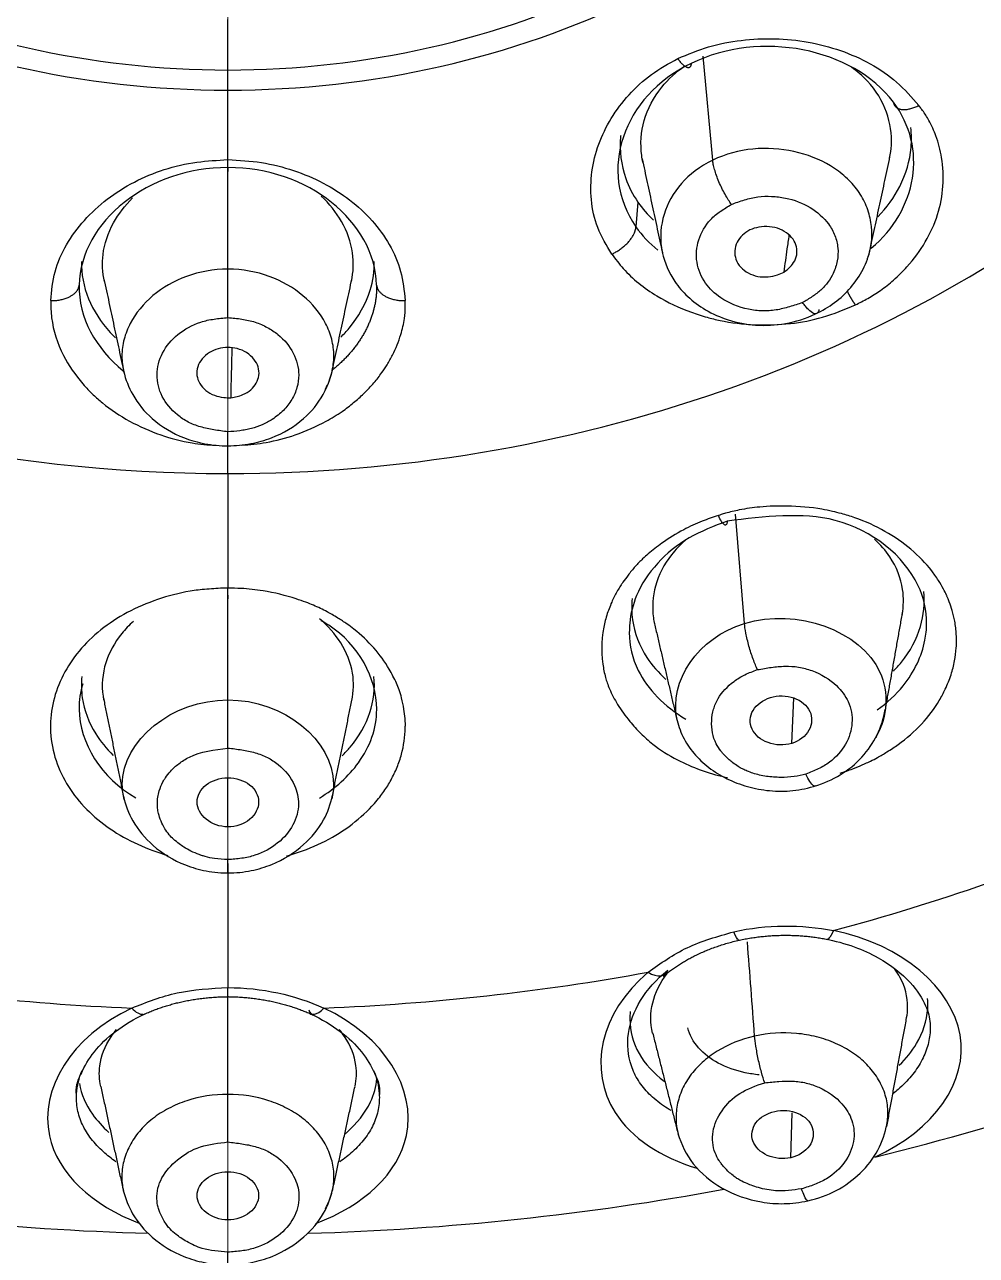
# Model space of a CAD drawing. Extents: x 0 to 1128, y 0 to 827.
# Drawn here: x 460.22 to 473.67, y 503.18 to 520.57 of the extents above; entities that cross this region are included whole.
import ezdxf

# ---------------------------------------------------------------- set-up
doc = ezdxf.new("R2010")
doc.units = 0
doc.header["$LTSCALE"] = 3
doc.header["$MEASUREMENT"] = 0
doc.linetypes.add('CENTER2', pattern=[28.575, 19.05, -3.175, 3.175, -3.175])
doc.layers.add('1', color=7, linetype='CONTINUOUS')
doc.layers.add('Cneter', color=1, linetype='CENTER2', lineweight=13)

msp = doc.modelspace()

# ---------------------------------------------------------------- linework, layer by layer
at = {"layer": '1', "color": 7, "linetype": 'Continuous'}
for p, q in [((463.091, 519.926), (463.091, 520.637)), ((469.944, 518.652), (469.808, 520.119)), ((463.091, 519.636), (463.091, 519.926)), ((463.091, 518.659), (463.091, 519.642)), ((463.091, 517.112), (463.091, 518.61)), ((468.887, 518.059), (468.858, 517.711)), ((463.091, 514.225), (463.091, 514.614)), ((463.091, 514.225), (463.091, 512.606)), ((470.393, 512.106), (470.264, 513.65)), ((463.091, 511.026), (463.091, 512.589)), ((471.061, 510.412), (471.093, 511.054)), ((463.091, 509.233), (463.091, 509.926)), ((463.091, 508.713), (463.091, 506.962)), ((471.048, 504.558), (471.065, 505.192)), ((463.091, 503.68), (463.091, 504.36))]:
    msp.add_line(p, q, dxfattribs=at)
for centre, major_axis, start_param, end_param in [((463.091, 532.806), (38.932, 0), 1.570796, 3.633743), ((463.091, 532.806), (38.932, 0), 5.765608, 7.853982), ((463.091, 532.736), (38.762, 0), 1.570796, 4.712389), ((463.091, 532.736), (38.762, 0), 4.712389, 7.853982), ((463.091, 532.712), (38.555, 0), 1.570796, 4.712389), ((463.091, 532.712), (38.555, 0), 4.712389, 7.853982), ((463.091, 532.712), (-37.7, 0), 4.712389, 7.319813), ((463.091, 532.712), (-37.7, 0), 2.104965, 4.712389), ((463.091, 529.512), (-18.228, 0), 4.712389, 7.853982), ((463.091, 529.292), (11.507, 0), 1.570796, 4.712389), ((463.091, 529.292), (11.507, 0), 4.712389, 7.853982), ((463.091, 529.077), (10.912, 0), 1.570796, 4.712389), ((463.091, 529.077), (10.912, 0), 4.712389, 7.853982), ((463.091, 532.107), (-36.953, 0), 0, 1.570796), ((463.091, 532.107), (-36.953, 0), 1.570796, 3.141593), ((463.091, 529.512), (-18.228, 0), 1.570796, 3.141593), ((463.091, 532.303), (37.281, 0), 3.592657, 5.752256), ((463.091, 532.806), (38.932, 0), 3.633743, 4.712389), ((463.091, 532.806), (38.932, 0), 4.712389, 5.765608), ((463.091, 530.174), (28.054, 0), 5.022493, 5.187582), ((463.091, 530.174), (28.054, 0), 4.498885, 4.663958), ((463.091, 530.174), (28.054, 0), 4.760718, 4.925791), ((463.091, 530.889), (32.688, 0), 4.99586, 5.18382), ((463.091, 530.889), (32.688, 0), 4.497491, 4.678093), ((463.091, 530.889), (32.688, 0), 4.747259, 4.928554)]:
    msp.add_ellipse(centre, major_axis=major_axis, ratio=0.838671, start_param=start_param, end_param=end_param, dxfattribs=at)
for points, knots in [([(457.049, 500.187), (452.009, 500.822), (447.151, 502.263), (438.405, 506.497), (434.502, 509.329), (428.215, 515.942), (425.807, 519.77), (422.84, 527.862), (422.264, 532.152), (423.018, 540.604), (424.347, 544.774), (428.74, 552.406), (431.787, 555.884), (439.203, 561.648), (443.549, 563.945), (452.984, 567.053), (458.003, 567.853), (463.091, 567.852)], [0, 0, 0, 0, 0.125, 0.125, 0.25, 0.25, 0.375, 0.375, 0.5, 0.5, 0.625, 0.625, 0.75, 0.75, 0.875, 0.875, 1, 1, 1, 1]), ([(469.133, 500.187), (474.134, 500.819), (478.991, 502.244), (487.751, 506.485), (491.652, 509.299), (497.959, 515.931), (500.363, 519.746), (503.346, 527.852), (503.922, 532.141), (503.167, 540.6), (501.835, 544.768), (497.447, 552.412), (494.391, 555.884), (486.977, 561.654), (482.62, 563.95), (473.204, 567.049), (468.149, 567.852), (463.091, 567.852)], [0, 0, 0, 0, 0.125, 0.125, 0.25, 0.25, 0.375, 0.375, 0.5, 0.5, 0.625, 0.625, 0.75, 0.75, 0.875, 0.875, 1, 1, 1, 1]), ([(469.45, 520.088), (469.593, 520.147), (469.878, 520.266), (470.346, 520.356), (470.823, 520.379), (471.458, 520.316), (472.061, 520.104), (472.565, 519.762), (472.758, 519.539), (472.856, 519.425)], [0, 0, 0, 0, 0.122698, 0.244869, 0.367211, 0.490074, 0.73803, 0.866369, 1, 1, 1, 1]), ([(468.517, 517.324), (468.444, 517.447), (468.299, 517.69), (468.186, 518.219), (468.276, 518.885), (468.643, 519.481), (469.063, 519.872), (469.322, 520.016), (469.45, 520.088)], [0, 0, 0, 0, 0.131504, 0.26022, 0.512194, 0.75971, 0.880917, 1, 1, 1, 1]), ([(468.958, 518.621), (468.951, 518.653), (468.945, 518.685), (468.919, 518.881), (468.93, 519.051), (469.022, 519.378), (469.107, 519.541), (469.316, 519.794), (469.427, 519.897), (469.552, 519.985)], [0, 0, 0, 0, 0.065425, 0.065425, 0.395647, 0.395647, 0.73548, 0.73548, 1, 1, 1, 1]), ([(472.445, 518.682), (472.458, 518.742), (472.466, 518.802), (472.477, 519.019), (472.454, 519.179), (472.344, 519.486), (472.252, 519.638), (472.064, 519.84), (471.988, 519.907), (471.905, 519.967)], [0, 0, 0, 0, 0.127502, 0.127502, 0.459124, 0.459124, 0.80855, 0.80855, 1, 1, 1, 1]), ([(471.962, 516.608), (472.02, 516.637), (472.143, 516.699), (472.325, 516.814), (472.513, 516.963), (472.845, 517.29), (473.187, 517.87), (473.23, 518.53), (473.115, 518.971), (473.016, 519.193), (472.933, 519.325), (472.881, 519.393), (472.863, 519.416), (472.856, 519.425)], [0, 0, 0, 0, 0.051837, 0.108621, 0.172998, 0.248097, 0.50048, 0.752852, 0.850284, 0.924049, 0.974393, 0.990426, 1, 1, 1, 1]), ([(472.276, 517.852), (472.404, 517.981), (472.509, 518.126), (472.677, 518.455), (472.732, 518.644), (472.756, 518.926), (472.755, 519.019), (472.744, 519.112)], [0, 0, 0, 0, 0.366939, 0.366939, 0.79158, 0.79158, 1, 1, 1, 1]), ([(468.643, 518.998), (468.643, 518.993), (468.642, 518.988), (468.624, 518.786), (468.648, 518.584), (468.756, 518.278), (468.814, 518.165), (468.887, 518.059)], [0, 0, 0, 0, 0.01552, 0.01552, 0.626109, 0.626109, 1, 1, 1, 1]), ([(472.13, 517.256), (472.135, 517.269), (472.194, 517.437), (472.212, 517.695), (472.124, 518.008), (472.003, 518.227), (471.83, 518.418), (471.544, 518.629), (471.102, 518.802), (470.51, 518.841), (470.123, 518.739), (469.944, 518.652)], [0, 0, 0, 0, 0.014273, 0.17856, 0.260704, 0.342848, 0.424992, 0.507136, 0.671424, 0.835712, 1, 1, 1, 1]), ([(460.586, 516.667), (460.599, 516.805), (460.625, 517.077), (460.852, 517.586), (461.245, 518.027), (461.758, 518.351), (462.187, 518.53), (462.638, 518.635), (462.944, 518.651), (463.091, 518.659)], [0, 0, 0, 0, 0.132087, 0.261162, 0.515167, 0.640533, 0.763079, 0.886576, 1, 1, 1, 1]), ([(463.091, 518.659), (463.25, 518.65), (463.567, 518.634), (464.024, 518.516), (464.447, 518.337), (464.95, 518.018), (465.335, 517.584), (465.556, 517.079), (465.583, 516.807), (465.596, 516.667)], [0, 0, 0, 0, 0.122713, 0.244891, 0.367234, 0.490094, 0.738038, 0.866371, 1, 1, 1, 1]), ([(469.944, 518.652), (469.764, 518.566), (469.468, 518.337), (469.222, 517.892), (469.194, 517.544), (469.228, 517.363), (469.234, 517.337)], [0, 0, 0, 0, 0.316106, 0.632211, 0.948317, 1, 1, 1, 1]), ([(470.209, 518.027), (470.194, 518.047), (470.165, 518.091), (470.103, 518.194), (470.043, 518.316), (469.996, 518.437), (469.969, 518.521), (469.951, 518.594), (469.945, 518.635), (469.944, 518.652)], [0, 0, 0, 0, 0.124691, 0.249924, 0.500389, 0.625622, 0.750855, 0.876088, 1, 1, 1, 1]), ([(461.346, 516.94), (461.318, 517.065), (461.311, 517.193), (461.345, 517.472), (461.397, 517.625), (461.544, 517.892), (461.635, 518.012), (461.744, 518.118)], [0, 0, 0, 0, 0.301911, 0.301911, 0.670968, 0.670968, 1, 1, 1, 1]), ([(464.836, 516.94), (464.866, 517.072), (464.872, 517.208), (464.831, 517.494), (464.777, 517.646), (464.623, 517.915), (464.526, 518.037), (464.41, 518.145)], [0, 0, 0, 0, 0.311164, 0.311164, 0.669666, 0.669666, 1, 1, 1, 1]), ([(471.215, 516.639), (471.153, 516.619), (471.03, 516.578), (470.841, 516.53), (470.643, 516.515), (470.366, 516.55), (470.069, 516.674), (469.815, 516.916), (469.697, 517.207), (469.723, 517.529), (469.85, 517.753), (469.978, 517.875), (470.076, 517.947), (470.155, 517.995), (470.209, 518.027)], [0, 0, 0, 0, 0.063636, 0.126087, 0.187937, 0.250871, 0.393801, 0.500685, 0.625163, 0.749836, 0.87491, 0.906041, 0.937167, 1, 1, 1, 1]), ([(470.209, 518.027), (470.269, 518.05), (470.36, 518.083), (470.485, 518.118), (470.613, 518.141), (470.778, 518.145), (471.037, 518.115), (471.337, 518), (471.565, 517.795), (471.678, 517.589), (471.721, 517.411), (471.713, 517.228), (471.659, 517.065), (471.578, 516.927), (471.494, 516.833), (471.415, 516.768), (471.329, 516.708), (471.26, 516.667), (471.215, 516.639)], [0, 0, 0, 0, 0.063042, 0.094196, 0.125209, 0.187664, 0.250102, 0.374984, 0.499861, 0.571217, 0.64257, 0.713923, 0.785286, 0.839201, 0.892766, 0.919409, 0.946138, 1, 1, 1, 1]), ([(470.471, 517.666), (470.43, 517.646), (470.394, 517.62), (470.333, 517.562), (470.309, 517.528), (470.271, 517.455), (470.259, 517.414), (470.254, 517.332), (470.259, 517.291), (470.287, 517.212), (470.31, 517.173), (470.369, 517.108), (470.405, 517.081), (470.486, 517.037), (470.533, 517.02), (470.628, 517.001), (470.679, 516.999), (470.773, 517.008), (470.818, 517.018), (470.892, 517.043), (470.923, 517.057), (470.952, 517.071)], [0, 0, 0, 0, 0.098506, 0.098506, 0.196465, 0.196465, 0.303981, 0.303981, 0.41042, 0.41042, 0.520243, 0.520243, 0.623988, 0.623988, 0.728719, 0.728719, 0.832938, 0.832938, 0.928316, 0.928316, 1, 1, 1, 1]), ([(470.952, 517.071), (470.997, 517.103), (471.039, 517.139), (471.095, 517.213), (471.114, 517.249), (471.136, 517.323), (471.138, 517.362), (471.128, 517.437), (471.116, 517.475), (471.076, 517.545), (471.047, 517.579), (470.978, 517.635), (470.937, 517.659), (470.848, 517.695), (470.797, 517.707), (470.696, 517.716), (470.644, 517.714), (470.551, 517.697), (470.509, 517.684), (470.471, 517.666)], [0, 0, 0, 0, 0.132601, 0.132601, 0.237972, 0.237972, 0.343557, 0.343557, 0.448926, 0.448926, 0.561915, 0.561915, 0.671392, 0.671392, 0.788006, 0.788006, 0.901862, 0.901862, 1, 1, 1, 1]), ([(470.952, 517.072), (470.968, 517.18), (470.983, 517.289), (471.008, 517.462), (471.017, 517.526), (471.026, 517.591)], [0, 0, 0, 0, 0.627529, 0.627529, 1, 1, 1, 1]), ([(468.517, 517.324), (468.569, 517.255), (468.739, 517.031), (469.11, 516.734), (469.539, 516.533), (469.849, 516.434), (470.302, 516.323), (470.869, 516.301), (471.517, 516.421), (471.809, 516.544), (471.962, 516.608)], [0, 0, 0, 0, 0.07654, 0.24831, 0.393164, 0.453603, 0.502016, 0.753921, 0.871649, 1, 1, 1, 1]), ([(469.23, 517.353), (469.265, 517.199), (469.36, 516.976), (469.59, 516.712), (469.844, 516.524), (470.169, 516.379), (470.557, 516.305), (470.989, 516.329), (471.26, 516.416), (471.397, 516.481)], [0, 0, 0, 0, 0.176486, 0.284298, 0.404122, 0.535865, 0.679399, 0.83336, 1, 1, 1, 1]), ([(471.397, 516.481), (471.494, 516.526), (471.675, 516.631), (471.907, 516.848), (472.083, 517.109), (472.151, 517.3), (472.172, 517.401)], [0, 0, 0, 0, 0.242138, 0.490885, 0.744171, 1, 1, 1, 1]), ([(461.022, 517.222), (461.018, 517.044), (461.052, 516.864), (461.19, 516.525), (461.296, 516.362), (461.452, 516.192), (461.477, 516.166), (461.503, 516.141)], [0, 0, 0, 0, 0.456847, 0.456847, 0.915993, 0.915993, 1, 1, 1, 1]), ([(464.686, 516.151), (464.728, 516.192), (464.768, 516.234), (464.94, 516.44), (465.043, 516.624), (465.142, 516.946), (465.163, 517.085), (465.16, 517.222)], [0, 0, 0, 0, 0.137238, 0.137238, 0.645552, 0.645552, 1, 1, 1, 1]), ([(463.091, 517.112), (462.884, 517.112), (462.49, 517.039), (462.006, 516.758), (461.733, 516.424), (461.615, 516.124), (461.583, 515.887), (461.604, 515.723), (461.625, 515.641), (461.626, 515.636)], [0, 0, 0, 0, 0.220848, 0.441696, 0.662544, 0.772968, 0.883392, 0.993816, 1, 1, 1, 1]), ([(463.091, 516.428), (463.091, 516.451), (463.091, 516.501), (463.091, 516.619), (463.091, 516.754), (463.091, 516.885), (463.091, 516.975), (463.091, 517.053), (463.091, 517.094), (463.091, 517.112)], [0, 0, 0, 0, 0.124691, 0.249924, 0.500389, 0.625622, 0.750855, 0.876088, 1, 1, 1, 1]), ([(464.464, 515.402), (464.467, 515.408), (464.508, 515.487), (464.568, 515.646), (464.599, 515.886), (464.568, 516.123), (464.45, 516.424), (464.177, 516.757), (463.693, 517.039), (463.299, 517.112), (463.091, 517.112)], [0, 0, 0, 0, 0.007838, 0.107054, 0.20627, 0.305487, 0.404703, 0.603135, 0.801568, 1, 1, 1, 1]), ([(460.586, 516.667), (460.588, 516.586), (460.595, 516.323), (460.729, 515.912), (460.972, 515.56), (461.176, 515.346), (461.495, 515.061), (461.967, 514.806), (462.54, 514.653), (462.806, 514.63), (462.917, 514.624)], [0, 0, 0, 0, 0.080046, 0.259683, 0.411172, 0.474379, 0.52501, 0.788453, 0.911397, 1, 1, 1, 1]), ([(463.284, 514.625), (463.401, 514.633), (463.661, 514.658), (464.069, 514.769), (464.425, 514.926), (464.694, 515.089), (464.841, 515.202), (464.942, 515.288), (465.041, 515.38), (465.153, 515.499), (465.26, 515.637), (465.349, 515.767), (465.445, 515.945), (465.535, 516.163), (465.588, 516.393), (465.6, 516.554), (465.597, 516.638), (465.596, 516.667)], [0, 0, 0, 0, 0.093184, 0.207454, 0.339904, 0.414007, 0.473931, 0.501416, 0.530568, 0.593833, 0.649269, 0.690611, 0.740532, 0.840488, 0.917106, 0.970685, 1, 1, 1, 1]), ([(471.446, 516.544), (471.445, 516.532), (471.44, 516.51), (471.424, 516.488), (471.402, 516.479), (471.362, 516.487), (471.31, 516.525), (471.255, 516.586), (471.228, 516.621), (471.215, 516.639)], [0, 0, 0, 0, 0.123912, 0.249145, 0.374378, 0.499611, 0.750076, 0.875309, 1, 1, 1, 1]), ([(463.091, 514.814), (463.025, 514.823), (462.894, 514.84), (462.703, 514.879), (462.524, 514.946), (462.325, 515.083), (462.176, 515.261), (462.102, 515.463), (462.078, 515.672), (462.144, 515.936), (462.367, 516.201), (462.614, 516.341), (462.8, 516.391), (462.928, 516.413), (463.026, 516.422), (463.091, 516.428)], [0, 0, 0, 0, 0.064052, 0.126755, 0.188326, 0.250857, 0.375724, 0.438167, 0.500616, 0.625533, 0.750452, 0.874799, 0.905823, 0.936975, 1, 1, 1, 1]), ([(463.091, 516.428), (463.157, 516.422), (463.255, 516.413), (463.383, 516.39), (463.508, 516.357), (463.651, 516.292), (463.853, 516.158), (464.039, 515.934), (464.107, 515.662), (464.075, 515.438), (464.001, 515.267), (463.882, 515.113), (463.735, 514.995), (463.58, 514.91), (463.45, 514.864), (463.342, 514.841), (463.231, 514.825), (463.147, 514.818), (463.091, 514.814)], [0, 0, 0, 0, 0.063042, 0.094196, 0.125209, 0.187664, 0.250102, 0.374984, 0.499861, 0.571217, 0.64257, 0.713923, 0.785286, 0.839201, 0.892766, 0.919409, 0.946138, 1, 1, 1, 1]), ([(463.091, 516.007), (463.044, 516.007), (462.997, 516), (462.909, 515.975), (462.867, 515.957), (462.79, 515.909), (462.754, 515.879), (462.699, 515.811), (462.678, 515.773), (462.652, 515.693), (462.648, 515.651), (462.659, 515.57), (462.673, 515.531), (462.715, 515.459), (462.744, 515.426), (462.814, 515.369), (462.856, 515.346), (462.942, 515.315), (462.987, 515.305), (463.065, 515.296), (463.1, 515.295), (463.134, 515.295)], [0, 0, 0, 0, 0.098506, 0.098506, 0.196465, 0.196465, 0.303981, 0.303981, 0.41042, 0.41042, 0.520243, 0.520243, 0.623988, 0.623988, 0.728719, 0.728719, 0.832938, 0.832938, 0.928316, 0.928316, 1, 1, 1, 1]), ([(463.134, 515.295), (463.192, 515.303), (463.25, 515.318), (463.344, 515.357), (463.383, 515.38), (463.447, 515.435), (463.474, 515.468), (463.512, 515.537), (463.524, 515.574), (463.534, 515.652), (463.53, 515.693), (463.506, 515.77), (463.486, 515.807), (463.432, 515.875), (463.396, 515.907), (463.315, 515.957), (463.269, 515.977), (463.179, 516.001), (463.135, 516.007), (463.091, 516.007)], [0, 0, 0, 0, 0.132601, 0.132601, 0.237972, 0.237972, 0.343557, 0.343557, 0.448926, 0.448926, 0.561915, 0.561915, 0.671392, 0.671392, 0.788006, 0.788006, 0.901862, 0.901862, 1, 1, 1, 1]), ([(463.135, 515.295), (463.137, 515.4), (463.14, 515.504), (463.146, 515.739), (463.149, 515.869), (463.152, 515.999)], [0, 0, 0, 0, 0.445198, 0.445198, 1, 1, 1, 1]), ([(461.617, 515.671), (461.646, 515.552), (461.741, 515.306), (462.022, 514.963), (462.394, 514.742), (462.772, 514.635), (462.98, 514.616), (463.091, 514.617)], [0, 0, 0, 0, 0.185501, 0.415614, 0.686753, 0.837543, 1, 1, 1, 1]), ([(463.091, 514.616), (463.201, 514.617), (463.41, 514.636), (463.787, 514.743), (464.161, 514.963), (464.441, 515.306), (464.536, 515.552), (464.565, 515.672)], [0, 0, 0, 0, 0.161698, 0.313253, 0.583969, 0.813665, 1, 1, 1, 1]), ([(463.091, 514.616), (463.091, 514.619), (463.091, 514.632), (463.091, 514.678), (463.091, 514.751), (463.091, 514.793), (463.091, 514.814)], [0, 0, 0, 0, 0.146478, 0.573701, 0.787313, 1, 1, 1, 1]), ([(471.745, 509.993), (471.805, 510.012), (471.914, 510.047), (472.042, 510.101), (472.125, 510.139), (472.195, 510.171), (472.287, 510.219), (472.392, 510.281), (472.488, 510.343), (472.788, 510.55), (473.054, 510.835), (473.241, 511.191), (473.316, 511.377), (473.368, 511.573), (473.386, 511.731), (473.391, 511.856), (473.388, 511.983), (473.37, 512.128), (473.335, 512.282), (473.297, 512.391), (473.27, 512.458), (473.256, 512.491), (473.238, 512.531), (473.201, 512.606), (473.145, 512.699), (473.088, 512.785), (472.975, 512.94), (472.659, 513.262), (472.197, 513.528), (471.787, 513.654), (471.631, 513.692), (471.378, 513.743), (471.034, 513.773), (470.64, 513.76), (470.348, 513.719), (470.167, 513.676), (470.07, 513.646), (470.036, 513.636), (470.024, 513.631)], [0, 0, 0, 0, 0.024219, 0.044349, 0.054477, 0.060492, 0.074857, 0.096154, 0.109724, 0.121891, 0.246492, 0.274428, 0.309311, 0.341764, 0.371885, 0.387561, 0.403234, 0.434553, 0.459587, 0.480337, 0.490772, 0.494654, 0.497084, 0.512163, 0.534308, 0.548295, 0.560077, 0.623141, 0.748709, 0.774859, 0.792263, 0.811594, 0.874525, 0.923602, 0.960833, 0.986466, 0.994804, 1, 1, 1, 1]), ([(472.968, 512.102), (472.97, 512.287), (472.838, 512.904), (471.799, 513.756), (470.678, 513.617), (470.147, 513.552)], [0, 0, 0, 0, 0.184078, 0.614396, 1, 1, 1, 1]), ([(470.024, 513.631), (469.947, 513.606), (469.777, 513.55), (469.505, 513.423), (469.253, 513.264), (469.064, 513.122), (468.961, 513.027), (468.9, 512.967), (468.828, 512.891), (468.754, 512.797), (468.69, 512.71), (468.652, 512.655), (468.608, 512.587), (468.562, 512.506), (468.513, 512.402), (468.466, 512.284), (468.373, 511.996), (468.363, 511.664), (468.417, 511.381), (468.453, 511.265), (468.502, 511.135), (468.601, 510.949), (468.754, 510.739), (468.921, 510.552), (469.136, 510.361), (469.512, 510.124), (469.89, 509.985), (470.142, 509.931), (470.155, 509.928)], [0, 0, 0, 0, 0.039325, 0.087076, 0.14877, 0.191555, 0.210484, 0.223826, 0.23768, 0.267616, 0.290239, 0.298943, 0.305008, 0.336484, 0.352898, 0.372292, 0.41179, 0.533402, 0.572886, 0.589194, 0.607994, 0.657154, 0.714628, 0.758712, 0.800252, 0.873951, 0.993385, 1, 1, 1, 1]), ([(470.147, 513.552), (469.962, 513.481), (469.584, 513.335), (469.135, 512.965), (468.856, 512.542), (468.784, 512.243), (468.771, 512.113)], [0, 0, 0, 0, 0.252561, 0.514902, 0.787894, 1, 1, 1, 1]), ([(470.147, 513.552), (470.147, 513.53), (470.142, 513.504), (470.126, 513.493), (470.105, 513.499), (470.069, 513.541), (470.038, 513.6), (470.024, 513.631)], [0, 0, 0, 0, 0.251002, 0.376503, 0.502003, 0.753005, 1, 1, 1, 1]), ([(472.623, 512.232), (472.643, 512.35), (472.646, 512.47), (472.605, 512.747), (472.544, 512.906), (472.388, 513.136), (472.314, 513.22), (472.23, 513.297)], [0, 0, 0, 0, 0.309183, 0.309183, 0.733945, 0.733945, 1, 1, 1, 1]), ([(469.554, 513.277), (469.482, 513.215), (469.418, 513.148), (469.255, 512.942), (469.177, 512.79), (469.095, 512.488), (469.085, 512.334), (469.11, 512.156), (469.116, 512.127), (469.123, 512.097)], [0, 0, 0, 0, 0.194703, 0.194703, 0.569523, 0.569523, 0.928273, 0.928273, 1, 1, 1, 1]), ([(463.091, 512.606), (463.056, 512.606), (462.978, 512.604), (462.857, 512.596), (462.733, 512.586), (462.494, 512.557), (461.99, 512.437), (461.43, 512.154), (461.01, 511.762), (460.692, 511.313), (460.55, 510.791), (460.614, 510.268), (460.767, 509.889), (461.009, 509.551), (461.428, 509.167), (461.874, 508.942), (462.207, 508.839), (462.24, 508.83)], [0, 0, 0, 0, 0.014887, 0.033297, 0.052096, 0.068158, 0.136584, 0.275684, 0.345825, 0.415885, 0.557421, 0.633627, 0.706517, 0.777444, 0.847272, 0.984849, 1, 1, 1, 1]), ([(463.091, 512.508), (463.091, 512.486), (463.091, 512.461), (463.091, 512.452), (463.091, 512.462), (463.091, 512.509), (463.091, 512.573), (463.091, 512.606)], [0, 0, 0, 0, 0.251002, 0.376503, 0.502003, 0.753005, 1, 1, 1, 1]), ([(463.919, 508.822), (463.958, 508.833), (464.149, 508.89), (464.476, 509.023), (464.86, 509.264), (465.099, 509.488), (465.235, 509.65), (465.317, 509.759), (465.384, 509.87), (465.443, 509.985), (465.496, 510.105), (465.57, 510.318), (465.595, 510.513), (465.599, 510.654), (465.6, 510.698), (465.596, 510.78), (465.58, 510.906), (465.55, 511.041), (465.517, 511.164), (465.474, 511.266), (465.425, 511.363), (465.277, 511.638), (465.053, 511.892), (464.768, 512.105), (464.663, 512.173), (464.568, 512.229), (464.486, 512.275), (464.399, 512.319), (464.299, 512.365), (464.185, 512.41), (463.953, 512.491), (463.648, 512.565), (463.319, 512.602), (463.153, 512.605), (463.091, 512.606)], [0, 0, 0, 0, 0.017363, 0.086883, 0.156894, 0.227048, 0.246572, 0.263841, 0.297073, 0.31461, 0.332145, 0.367187, 0.43706, 0.44012, 0.445197, 0.461345, 0.48547, 0.515059, 0.536894, 0.554498, 0.574248, 0.594089, 0.71906, 0.738384, 0.762498, 0.777084, 0.789331, 0.805373, 0.821289, 0.838771, 0.859538, 0.92917, 0.973849, 1, 1, 1, 1]), ([(468.805, 512.461), (468.795, 512.359), (468.797, 512.257), (468.837, 511.973), (468.906, 511.79), (469.086, 511.516), (469.178, 511.412), (469.283, 511.317)], [0, 0, 0, 0, 0.24377, 0.24377, 0.694855, 0.694855, 1, 1, 1, 1]), ([(472.501, 511.434), (472.54, 511.474), (472.577, 511.516), (472.737, 511.714), (472.829, 511.888), (472.928, 512.225), (472.945, 512.393), (472.929, 512.557)], [0, 0, 0, 0, 0.126023, 0.126023, 0.58371, 0.58371, 1, 1, 1, 1]), ([(470.393, 512.106), (471.13, 512.336), (472.045, 512), (472.438, 511.13), (472.416, 510.796), (472.257, 510.507), (472.253, 510.499), (472.248, 510.491)], [0, 0, 0, 0, 0.660148, 0.660148, 0.990222, 0.990222, 1, 1, 1, 1]), ([(461.755, 512.136), (461.694, 512.082), (461.639, 512.024), (461.488, 511.837), (461.411, 511.696), (461.317, 511.398), (461.303, 511.236), (461.33, 511.06), (461.334, 511.041), (461.338, 511.022)], [0, 0, 0, 0, 0.178532, 0.178532, 0.553508, 0.553508, 0.951699, 0.951699, 1, 1, 1, 1]), ([(464.843, 511.018), (464.87, 511.145), (464.874, 511.276), (464.828, 511.551), (464.77, 511.699), (464.609, 511.956), (464.507, 512.071), (464.387, 512.171)], [0, 0, 0, 0, 0.310564, 0.310564, 0.671992, 0.671992, 1, 1, 1, 1]), ([(465.195, 510.893), (465.195, 510.894), (465.195, 511.336), (464.922, 511.844), (464.446, 512.125), (464.41, 512.145)], [0, 0, 0, 0, 0.000953, 0.92529, 1, 1, 1, 1]), ([(468.771, 512.113), (468.767, 512.067), (468.757, 511.839), (468.867, 511.335), (469.264, 510.932), (469.563, 510.754)], [0, 0, 0, 0, 0.088329, 0.444416, 1, 1, 1, 1]), ([(470.577, 511.454), (470.558, 511.495), (470.516, 511.597), (470.464, 511.756), (470.432, 511.881), (470.406, 511.998), (470.396, 512.068), (470.393, 512.106)], [0, 0, 0, 0, 0.250198, 0.500927, 0.626291, 0.751655, 1, 1, 1, 1]), ([(472.267, 510.884), (472.41, 510.983), (472.727, 511.284), (472.935, 511.72), (472.967, 512.024), (472.968, 512.102)], [0, 0, 0, 0, 0.322885, 0.827181, 1, 1, 1, 1]), ([(471.262, 509.979), (471.207, 509.965), (471.091, 509.937), (470.901, 509.928), (470.703, 509.941), (470.545, 509.978), (470.435, 510.019), (470.364, 510.05), (470.296, 510.09), (470.233, 510.134), (470.175, 510.183), (470.127, 510.229), (470.087, 510.27), (470.041, 510.327), (469.981, 510.419), (469.934, 510.564), (469.924, 510.73), (469.949, 510.894), (470.032, 511.093), (470.193, 511.26), (470.397, 511.389), (470.517, 511.432), (470.577, 511.454)], [0, 0, 0, 0, 0.054279, 0.115798, 0.180488, 0.244899, 0.27327, 0.297886, 0.323668, 0.355587, 0.379723, 0.406202, 0.428739, 0.443022, 0.489863, 0.555193, 0.62383, 0.691696, 0.754495, 0.875032, 0.937133, 1, 1, 1, 1]), ([(470.577, 511.454), (470.642, 511.465), (470.771, 511.488), (470.966, 511.508), (471.162, 511.496), (471.425, 511.424), (471.689, 511.263), (471.885, 510.995), (471.938, 510.699), (471.843, 510.393), (471.671, 510.194), (471.52, 510.094), (471.409, 510.037), (471.321, 510.002), (471.262, 509.979)], [0, 0, 0, 0, 0.063636, 0.126088, 0.187939, 0.250872, 0.393805, 0.500693, 0.625165, 0.749832, 0.874912, 0.906038, 0.937161, 1, 1, 1, 1]), ([(461.026, 511.355), (461.016, 511.255), (461.018, 511.154), (461.06, 510.881), (461.125, 510.708), (461.29, 510.44), (461.374, 510.337), (461.471, 510.241)], [0, 0, 0, 0, 0.251668, 0.251668, 0.695564, 0.695564, 1, 1, 1, 1]), ([(464.704, 510.236), (464.746, 510.276), (464.785, 510.318), (464.946, 510.51), (465.041, 510.676), (465.152, 511.013), (465.173, 511.187), (465.156, 511.357)], [0, 0, 0, 0, 0.128692, 0.128692, 0.573239, 0.573239, 1, 1, 1, 1]), ([(460.987, 510.899), (460.987, 510.899), (460.991, 510.424), (461.301, 509.917), (461.791, 509.644)], [0, 0, 0, 0, 0.001452, 1, 1, 1, 1]), ([(461.625, 509.618), (461.608, 509.688), (461.599, 509.759), (461.592, 510.451), (462.304, 511.031), (463.091, 511.026)], [0, 0, 0, 0, 0.102987, 0.102987, 1, 1, 1, 1]), ([(463.091, 511.026), (463.876, 511.031), (464.587, 510.455), (464.584, 509.767), (464.576, 509.697), (464.56, 509.629)], [0, 0, 0, 0, 0.898978, 0.898978, 1, 1, 1, 1]), ([(463.091, 510.347), (463.091, 510.369), (463.091, 510.418), (463.091, 510.533), (463.091, 510.666), (463.091, 510.796), (463.091, 510.916), (463.091, 510.988), (463.091, 511.026)], [0, 0, 0, 0, 0.124833, 0.250198, 0.500926, 0.626291, 0.751655, 1, 1, 1, 1]), ([(464.384, 509.64), (464.611, 509.777), (465.024, 510.153), (465.195, 510.625), (465.195, 510.893)], [0, 0, 0, 0, 0.455587, 1, 1, 1, 1]), ([(471.382, 509.808), (471.515, 509.847), (471.758, 509.953), (472.068, 510.209), (472.286, 510.529), (472.361, 510.764), (472.38, 510.889)], [0, 0, 0, 0, 0.246368, 0.494041, 0.745711, 1, 1, 1, 1]), ([(469.432, 510.768), (469.452, 510.677), (469.513, 510.503), (469.67, 510.265), (469.884, 510.064), (470.141, 509.905), (470.433, 509.794), (470.749, 509.734), (471.084, 509.735), (471.299, 509.781), (471.408, 509.816)], [0, 0, 0, 0, 0.119308, 0.239868, 0.361514, 0.48464, 0.609235, 0.735522, 0.864741, 1, 1, 1, 1]), ([(463.091, 508.77), (463.027, 508.773), (462.918, 508.777), (462.795, 508.807), (462.73, 508.825), (462.702, 508.835), (462.652, 508.854), (462.57, 508.887), (462.477, 508.94), (462.396, 508.997), (462.325, 509.054), (462.255, 509.125), (462.173, 509.245), (462.118, 509.373), (462.095, 509.495), (462.093, 509.572), (462.099, 509.653), (462.123, 509.756), (462.154, 509.836), (462.189, 509.897), (462.221, 509.947), (462.27, 510.01), (462.333, 510.076), (462.399, 510.128), (462.468, 510.176), (462.674, 510.294), (462.899, 510.322), (463.091, 510.347)], [0, 0, 0, 0, 0.0612, 0.104075, 0.12284, 0.12694, 0.13392, 0.175774, 0.214728, 0.243183, 0.280107, 0.312516, 0.352339, 0.445111, 0.475939, 0.503152, 0.538718, 0.575215, 0.630225, 0.640561, 0.656671, 0.698715, 0.729719, 0.75738, 0.788043, 0.818609, 1, 1, 1, 1]), ([(463.091, 510.347), (463.157, 510.339), (463.286, 510.323), (463.477, 510.286), (463.654, 510.219), (463.869, 510.076), (464.045, 509.851), (464.112, 509.544), (464.033, 509.251), (463.812, 508.992), (463.566, 508.855), (463.381, 508.804), (463.254, 508.783), (463.156, 508.775), (463.091, 508.77)], [0, 0, 0, 0, 0.063636, 0.126088, 0.187939, 0.250872, 0.393805, 0.500693, 0.625165, 0.749832, 0.874912, 0.906038, 0.937161, 1, 1, 1, 1]), ([(471.382, 509.808), (471.378, 509.809), (471.36, 509.817), (471.319, 509.866), (471.28, 509.939), (471.262, 509.979)], [0, 0, 0, 0, 0.147831, 0.574367, 1, 1, 1, 1]), ([(461.615, 509.667), (461.643, 509.541), (461.738, 509.286), (462.032, 508.937), (462.407, 508.709), (462.791, 508.598), (463.004, 508.581), (463.118, 508.583)], [0, 0, 0, 0, 0.192256, 0.422873, 0.689654, 0.83817, 1, 1, 1, 1]), ([(463.091, 508.582), (463.204, 508.582), (463.415, 508.603), (463.794, 508.718), (464.163, 508.949), (464.452, 509.299), (464.544, 509.555), (464.57, 509.681)], [0, 0, 0, 0, 0.161249, 0.30959, 0.576522, 0.80741, 1, 1, 1, 1]), ([(463.091, 508.582), (463.091, 508.581), (463.091, 508.579), (463.091, 508.591), (463.091, 508.637), (463.091, 508.708), (463.091, 508.749), (463.091, 508.77)], [0, 0, 0, 0, 0.099799, 0.279992, 0.640377, 0.82057, 1, 1, 1, 1]), ([(469.033, 507.179), (469.208, 507.305), (469.559, 507.557), (470.015, 507.686), (470.242, 507.751)], [0, 0, 0, 0, 0.499662, 1, 1, 1, 1]), ([(472.234, 504.568), (473.079, 504.95), (473.557, 505.634), (473.324, 506.953), (472.631, 507.57), (471.652, 507.768)], [0, 0, 0, 0, 0.5, 0.5, 1, 1, 1, 1]), ([(471.526, 507.651), (471.675, 507.623), (471.942, 507.551), (472.379, 507.349), (472.748, 507.058), (472.966, 506.719), (473.013, 506.537), (473.016, 506.457)], [0, 0, 0, 0, 0.165146, 0.316617, 0.585294, 0.812408, 1, 1, 1, 1]), ([(469.357, 505.224), (469.319, 505.246), (469.206, 505.318), (469.039, 505.454), (468.885, 505.644), (468.752, 505.925), (468.717, 506.311), (468.889, 506.785), (469.145, 507.077), (469.308, 507.209)], [0, 0, 0, 0, 0.049151, 0.1548, 0.260449, 0.366099, 0.577397, 0.788696, 1, 1, 1, 1]), ([(472.685, 506.538), (472.694, 506.587), (472.699, 506.636), (472.701, 506.829), (472.664, 506.975), (472.569, 507.148), (472.545, 507.186), (472.518, 507.222)], [0, 0, 0, 0, 0.207739, 0.207739, 0.824341, 0.824341, 1, 1, 1, 1]), ([(469.033, 507.179), (468.341, 506.604), (468.183, 505.796), (468.793, 504.84), (469.211, 504.566), (469.721, 504.409)], [0, 0, 0, 0, 0.627378, 0.627378, 1, 1, 1, 1]), ([(469.095, 506.32), (469.061, 506.458), (469.061, 506.604), (469.13, 506.888), (469.199, 507.03), (469.3, 507.16)], [0, 0, 0, 0, 0.501296, 0.501296, 1, 1, 1, 1]), ([(461.733, 506.673), (461.943, 506.756), (462.366, 506.924), (462.848, 506.949), (463.091, 506.962)], [0, 0, 0, 0, 0.494913, 1, 1, 1, 1]), ([(472.581, 505.865), (472.679, 505.961), (472.761, 506.064), (472.917, 506.327), (472.972, 506.495), (472.986, 506.712), (472.986, 506.761), (472.981, 506.81)], [0, 0, 0, 0, 0.342948, 0.342948, 0.850446, 0.850446, 1, 1, 1, 1]), ([(461.733, 506.673), (460.87, 506.27), (460.429, 505.527), (460.679, 504.343), (461.167, 503.885), (461.848, 503.63)], [0, 0, 0, 0, 0.554713, 0.554713, 1, 1, 1, 1]), ([(461.021, 505.749), (461.063, 505.854), (461.186, 506.058), (461.487, 506.355), (461.762, 506.517), (461.921, 506.592)], [0, 0, 0, 0, 0.327275, 0.658749, 1, 1, 1, 1]), ([(464.259, 506.591), (464.418, 506.517), (464.694, 506.355), (464.996, 506.059), (465.118, 505.856), (465.161, 505.751)], [0, 0, 0, 0, 0.341242, 0.672792, 1, 1, 1, 1]), ([(464.332, 503.629), (465.014, 503.884), (465.504, 504.342), (465.753, 505.529), (465.312, 506.272), (464.446, 506.673)], [0, 0, 0, 0, 0.445535, 0.445535, 1, 1, 1, 1]), ([(468.778, 506.625), (468.775, 506.588), (468.773, 506.551), (468.774, 506.346), (468.818, 506.179), (468.986, 505.885), (469.108, 505.753), (469.26, 505.639), (469.263, 505.636), (469.267, 505.633)], [0, 0, 0, 0, 0.09693, 0.09693, 0.552254, 0.552254, 0.989601, 0.989601, 1, 1, 1, 1]), ([(461.294, 505.567), (461.273, 505.662), (461.268, 505.759), (461.299, 505.995), (461.353, 506.136), (461.463, 506.301), (461.489, 506.336), (461.518, 506.371)], [0, 0, 0, 0, 0.350008, 0.350008, 0.859874, 0.859874, 1, 1, 1, 1]), ([(464.888, 505.568), (464.91, 505.664), (464.914, 505.763), (464.882, 506.001), (464.826, 506.141), (464.717, 506.304), (464.693, 506.337), (464.666, 506.369)], [0, 0, 0, 0, 0.357544, 0.357544, 0.868016, 0.868016, 1, 1, 1, 1]), ([(470.601, 505.729), (470.534, 505.736), (470.468, 505.746), (470.265, 505.789), (470.135, 505.836), (469.912, 505.955), (469.817, 506.029), (469.67, 506.197), (469.617, 506.294), (469.592, 506.394)], [0, 0, 0, 0, 0.131051, 0.131051, 0.41978, 0.41978, 0.70611, 0.70611, 1, 1, 1, 1]), ([(473.016, 506.462), (473.019, 506.425), (473.021, 506.315), (472.989, 506.131), (472.899, 505.916), (472.759, 505.711), (472.614, 505.562), (472.519, 505.483), (472.494, 505.464)], [0, 0, 0, 0, 0.104547, 0.311469, 0.51839, 0.725312, 0.932233, 1, 1, 1, 1]), ([(470.537, 506.276), (470.344, 506.233), (470.075, 506.123), (469.787, 505.908), (469.614, 505.716), (469.493, 505.501), (469.428, 505.274), (469.42, 505.062), (469.445, 504.928), (469.461, 504.872)], [0, 0, 0, 0, 0.257458, 0.386187, 0.514917, 0.643646, 0.772375, 0.901104, 1, 1, 1, 1]), ([(472.406, 505.027), (472.419, 505.1), (472.428, 505.25), (472.385, 505.473), (472.282, 505.687), (472.128, 505.881), (471.928, 506.048), (471.687, 506.181), (471.415, 506.274), (471.032, 506.338), (470.731, 506.32), (470.537, 506.276)], [0, 0, 0, 0, 0.098061, 0.198276, 0.298492, 0.398707, 0.498923, 0.599138, 0.699354, 0.799569, 1, 1, 1, 1]), ([(470.679, 505.619), (470.665, 505.66), (470.633, 505.762), (470.594, 505.92), (470.569, 506.046), (470.549, 506.164), (470.54, 506.237), (470.537, 506.276)], [0, 0, 0, 0, 0.25026, 0.501027, 0.62641, 0.751793, 1, 1, 1, 1]), ([(461.509, 504.501), (461.445, 504.545), (461.315, 504.648), (461.152, 504.823), (461.026, 505.025), (460.956, 505.24), (460.941, 505.497), (460.986, 505.683), (461.03, 505.79)], [0, 0, 0, 0, 0.132745, 0.291582, 0.450419, 0.609255, 0.768092, 1, 1, 1, 1]), ([(465.151, 505.793), (465.196, 505.685), (465.241, 505.499), (465.226, 505.241), (465.156, 505.025), (465.03, 504.823), (464.867, 504.648), (464.737, 504.545), (464.674, 504.501)], [0, 0, 0, 0, 0.232728, 0.39137, 0.550012, 0.708654, 0.867296, 1, 1, 1, 1]), ([(464.748, 504.896), (464.754, 504.901), (464.76, 504.906), (464.915, 505.041), (465.032, 505.19), (465.156, 505.452), (465.187, 505.563), (465.198, 505.675)], [0, 0, 0, 0, 0.023389, 0.023389, 0.609682, 0.609682, 1, 1, 1, 1]), ([(470.679, 505.619), (470.746, 505.625), (470.877, 505.639), (471.075, 505.646), (471.27, 505.62), (471.525, 505.531), (471.771, 505.355), (471.937, 505.078), (471.958, 504.783), (471.829, 504.488), (471.634, 504.304), (471.471, 504.215), (471.354, 504.167), (471.262, 504.138), (471.2, 504.119)], [0, 0, 0, 0, 0.063643, 0.126094, 0.187936, 0.250867, 0.393803, 0.500687, 0.625167, 0.749838, 0.874914, 0.906043, 0.937167, 1, 1, 1, 1]), ([(460.993, 505.606), (461.018, 505.455), (461.083, 505.307), (461.241, 505.082), (461.319, 504.997), (461.409, 504.917)], [0, 0, 0, 0, 0.601171, 0.601171, 1, 1, 1, 1]), ([(471.2, 504.119), (471.077, 504.102), (470.87, 504.073), (470.632, 504.122), (470.494, 504.166), (470.397, 504.206), (470.314, 504.247), (470.242, 504.298), (470.169, 504.357), (470.108, 504.423), (470.06, 504.481), (470.018, 504.542), (469.945, 504.682), (469.923, 504.933), (470.056, 505.23), (470.307, 505.489), (470.556, 505.576), (470.679, 505.619)], [0, 0, 0, 0, 0.117822, 0.197526, 0.233095, 0.261972, 0.304107, 0.327018, 0.357576, 0.406557, 0.428802, 0.443927, 0.492279, 0.617472, 0.745259, 0.873294, 1, 1, 1, 1]), ([(463.091, 505.454), (462.891, 505.454), (462.596, 505.407), (462.248, 505.261), (462.018, 505.114), (461.831, 504.933), (461.694, 504.729), (461.61, 504.509), (461.581, 504.282), (461.602, 504.133), (461.622, 504.061)], [0, 0, 0, 0, 0.222773, 0.33416, 0.445546, 0.556932, 0.668319, 0.779705, 0.891092, 1, 1, 1, 1]), ([(464.467, 503.835), (464.469, 503.837), (464.508, 503.909), (464.568, 504.054), (464.601, 504.281), (464.573, 504.509), (464.488, 504.729), (464.351, 504.933), (464.164, 505.114), (463.934, 505.261), (463.586, 505.407), (463.291, 505.454), (463.091, 505.454)], [0, 0, 0, 0, 0.00314, 0.102826, 0.202512, 0.302198, 0.401884, 0.50157, 0.601256, 0.700942, 0.800628, 1, 1, 1, 1]), ([(463.091, 504.781), (463.091, 504.824), (463.091, 504.929), (463.091, 505.092), (463.091, 505.221), (463.091, 505.341), (463.091, 505.414), (463.091, 505.454)], [0, 0, 0, 0, 0.25026, 0.501027, 0.62641, 0.751793, 1, 1, 1, 1]), ([(471.288, 503.95), (471.433, 503.982), (471.701, 504.078), (472.049, 504.332), (472.298, 504.662), (472.384, 504.908), (472.408, 505.039)], [0, 0, 0, 0, 0.245944, 0.493409, 0.745305, 1, 1, 1, 1]), ([(463.091, 503.224), (462.967, 503.234), (462.758, 503.251), (462.546, 503.35), (462.428, 503.422), (462.348, 503.482), (462.283, 503.538), (462.23, 503.604), (462.18, 503.677), (462.143, 503.753), (462.117, 503.82), (462.097, 503.887), (462.073, 504.038), (462.136, 504.284), (462.363, 504.541), (462.69, 504.737), (462.958, 504.766), (463.091, 504.781)], [0, 0, 0, 0, 0.117822, 0.197526, 0.233095, 0.261972, 0.304107, 0.327018, 0.357576, 0.406557, 0.428802, 0.443927, 0.492279, 0.617472, 0.745259, 0.873294, 1, 1, 1, 1]), ([(463.091, 504.781), (463.157, 504.773), (463.288, 504.758), (463.48, 504.721), (463.659, 504.654), (463.874, 504.513), (464.052, 504.291), (464.119, 503.988), (464.04, 503.699), (463.818, 503.443), (463.57, 503.308), (463.384, 503.258), (463.255, 503.236), (463.157, 503.229), (463.091, 503.224)], [0, 0, 0, 0, 0.063643, 0.126094, 0.187936, 0.250867, 0.393803, 0.500687, 0.625167, 0.749838, 0.874914, 0.906043, 0.937167, 1, 1, 1, 1]), ([(469.453, 504.903), (469.499, 504.742), (469.645, 504.446), (470.069, 504.097), (470.537, 503.931), (470.96, 503.899), (471.176, 503.926), (471.288, 503.95)], [0, 0, 0, 0, 0.223686, 0.463741, 0.719798, 0.85573, 1, 1, 1, 1]), ([(461.613, 504.096), (461.643, 503.978), (461.739, 503.735), (462.023, 503.402), (462.388, 503.179), (462.766, 503.066), (462.977, 503.046), (463.091, 503.046)], [0, 0, 0, 0, 0.186322, 0.415149, 0.684078, 0.834993, 1, 1, 1, 1]), ([(463.091, 503.046), (463.205, 503.046), (463.417, 503.066), (463.796, 503.18), (464.164, 503.405), (464.449, 503.743), (464.544, 503.99), (464.572, 504.111)], [0, 0, 0, 0, 0.163874, 0.314016, 0.582379, 0.811836, 1, 1, 1, 1]), ([(471.288, 503.95), (471.286, 503.951), (471.273, 503.959), (471.243, 504.006), (471.214, 504.079), (471.2, 504.119)], [0, 0, 0, 0, 0.125318, 0.563101, 1, 1, 1, 1]), ([(463.091, 503.045), (463.091, 503.047), (463.091, 503.056), (463.091, 503.106), (463.091, 503.182), (463.091, 503.224)], [0, 0, 0, 0, 0.114974, 0.557934, 1, 1, 1, 1])]:
    msp.add_open_spline(points, degree=3, knots=knots, dxfattribs=at)
for points, degree in [([(472.498, 519.473), (471.924, 520.234), (470.617, 520.496), (469.639, 520.019)], 3), ([(469.639, 520.019), (468.667, 519.552), (468.316, 518.491), (468.858, 517.711)], 3), ([(472.186, 517.407), (472.83, 517.952), (472.988, 518.818), (472.498, 519.473)], 3), ([(472.164, 517.364), (472.45, 518.701)], 1), ([(463.091, 518.547), (461.968, 518.552), (461.009, 517.784), (460.989, 516.887)], 3), ([(465.193, 516.887), (465.173, 517.781), (464.22, 518.552), (463.091, 518.547)], 3), ([(468.947, 518.67), (469.232, 517.343)], 1), ([(468.887, 518.059), (468.949, 517.968), (469.024, 517.882), (469.109, 517.803)], 3), ([(468.858, 517.711), (468.944, 517.587), (469.049, 517.476), (469.168, 517.379)], 3), ([(461.339, 516.973), (461.623, 515.642)], 1), ([(464.559, 515.642), (464.844, 516.973)], 1), ([(460.989, 516.887), (460.979, 516.423), (461.222, 515.991), (461.613, 515.677)], 3), ([(472.373, 510.82), (472.629, 512.266)], 1), ([(469.111, 512.146), (469.439, 510.741)], 1), ([(469.44, 510.747), (469.325, 511.29), (469.731, 511.908), (470.393, 512.106)], 3), ([(461.041, 511.255), (461.005, 511.139), (460.986, 511.02), (460.987, 510.899)], 3), ([(461.331, 511.056), (461.621, 509.633)], 1), ([(464.559, 509.625), (464.853, 511.066)], 1), ([(471.061, 510.412), (470.954, 510.379), (470.705, 510.39), (470.456, 510.602), (470.472, 510.893), (470.653, 511.027), (470.76, 511.06)], 3), ([(470.76, 511.06), (470.867, 511.093), (471.112, 511.088), (471.361, 510.879), (471.346, 510.586), (471.168, 510.444), (471.061, 510.412)], 3), ([(463.091, 509.233), (462.977, 509.233), (462.75, 509.315), (462.61, 509.584), (462.75, 509.852), (462.977, 509.926), (463.091, 509.926)], 3), ([(463.091, 509.926), (463.205, 509.926), (463.432, 509.852), (463.573, 509.585), (463.432, 509.314), (463.205, 509.233), (463.091, 509.233)], 3), ([(470.242, 507.751), (470.703, 507.855), (471.197, 507.858), (471.652, 507.768)], 3), ([(470.31, 507.639), (470.293, 507.64), (470.268, 507.68), (470.242, 507.751)], 3), ([(469.244, 507.123), (469.682, 507.485), (470.316, 507.632)], 2), ([(470.301, 507.629), (470.941, 507.767), (471.569, 507.643)], 2), ([(470.537, 506.276), (470.503, 506.72), (470.469, 507.165), (470.434, 507.609)], 3), ([(469.033, 507.179), (469.157, 507.098), (469.291, 507.112), (469.308, 507.209)], 3), ([(463.091, 506.962), (463.568, 506.962), (464.042, 506.858), (464.446, 506.673)], 3), ([(461.883, 506.575), (462.437, 506.83), (463.099, 506.834)], 2), ([(463.083, 506.834), (463.744, 506.828), (464.297, 506.574)], 2), ([(463.091, 505.454), (463.091, 505.914), (463.091, 506.373), (463.091, 506.833)], 3), ([(461.733, 506.673), (461.788, 506.61), (461.847, 506.581), (461.89, 506.587)], 3), ([(464.234, 506.648), (464.253, 506.555), (464.356, 506.568), (464.446, 506.673)], 3), ([(472.405, 504.999), (472.685, 506.534)], 1), ([(469.095, 506.321), (469.456, 504.89)], 1), ([(460.951, 505.441), (460.929, 505.597), (461.021, 505.749)], 2), ([(465.161, 505.751), (465.253, 505.598), (465.231, 505.442)], 2), ([(461.294, 505.565), (461.616, 504.077)], 1), ([(464.566, 504.077), (464.888, 505.565)], 1), ([(471.048, 504.558), (470.938, 504.534), (470.692, 504.561), (470.467, 504.786), (470.515, 505.069), (470.71, 505.188), (470.82, 505.213)], 3), ([(470.82, 505.213), (470.93, 505.238), (471.174, 505.217), (471.397, 504.995), (471.35, 504.71), (471.158, 504.583), (471.048, 504.558)], 3), ([(463.091, 503.68), (462.977, 503.68), (462.75, 503.76), (462.609, 504.025), (462.75, 504.287), (462.977, 504.36), (463.091, 504.36)], 3), ([(463.091, 504.36), (463.205, 504.36), (463.432, 504.287), (463.573, 504.025), (463.432, 503.76), (463.205, 503.68), (463.091, 503.68)], 3)]:
    msp.add_open_spline(points, degree=degree, dxfattribs=at)
for points, weights in [([(469.639, 520.019), (469.634, 519.91), (469.557, 519.937), (469.45, 520.088)], [1.00000000008, 0.828535945185, 0.828535945272, 1.00000000034]), ([(472.498, 519.473), (472.516, 519.346), (472.662, 519.326), (472.856, 519.425)], [0.99999973095, 0.814871301696, 0.814871391243, 0.999999999591]), ([(463.091, 518.547), (463.091, 518.439), (463.091, 518.484), (463.091, 518.659)], [1.00000000008, 0.828534907669, 0.828535943385, 1.00000310723]), ([(468.517, 517.324), (468.715, 517.415), (468.855, 517.573), (468.858, 517.711)], [1.00000000004, 0.814871313232, 0.814871391113, 1.00000023368]), ([(460.586, 516.667), (460.812, 516.663), (460.977, 516.753), (460.989, 516.887)], [0.999999999978, 0.814871313285, 0.814871391185, 1.00000023368]), ([(465.193, 516.887), (465.203, 516.432), (464.96, 516.003), (464.57, 515.689)], [0.999999790568, 0.999999786017, 0.999999781873, 0.999999778859]), ([(465.193, 516.887), (465.205, 516.753), (465.37, 516.663), (465.596, 516.667)], [0.999999706925, 0.8148713017, 0.814871399252, 0.999999999583]), ([(471.962, 516.608), (471.923, 516.661), (471.883, 516.727), (471.848, 516.801)], [1.00000000003, 0.924323453122, 0.877305813603, 0.858947081476]), ([(471.561, 507.645), (471.588, 507.647), (471.62, 507.692), (471.652, 507.768)], [0.888576775707, 0.876064623558, 0.913206066915, 1.00000110578]), ([(463.091, 506.834), (463.091, 506.825), (463.091, 506.873), (463.091, 506.962)], [0.900791786461, 0.871187862315, 0.904257238708, 0.99999991564])]:
    msp.add_rational_spline(points, weights, degree=3, dxfattribs=at)
at = {"layer": 'Cneter', "lineweight": 5, "ltscale": 0.5}
msp.add_open_spline([(463.091, 547.12), (463.091, 497.853), (463.091, 160.982)], degree=1, knots=[0, 0, 0.9078632, 0.999296, 0.999296], dxfattribs=at)

doc.saveas('drawing.dxf')
